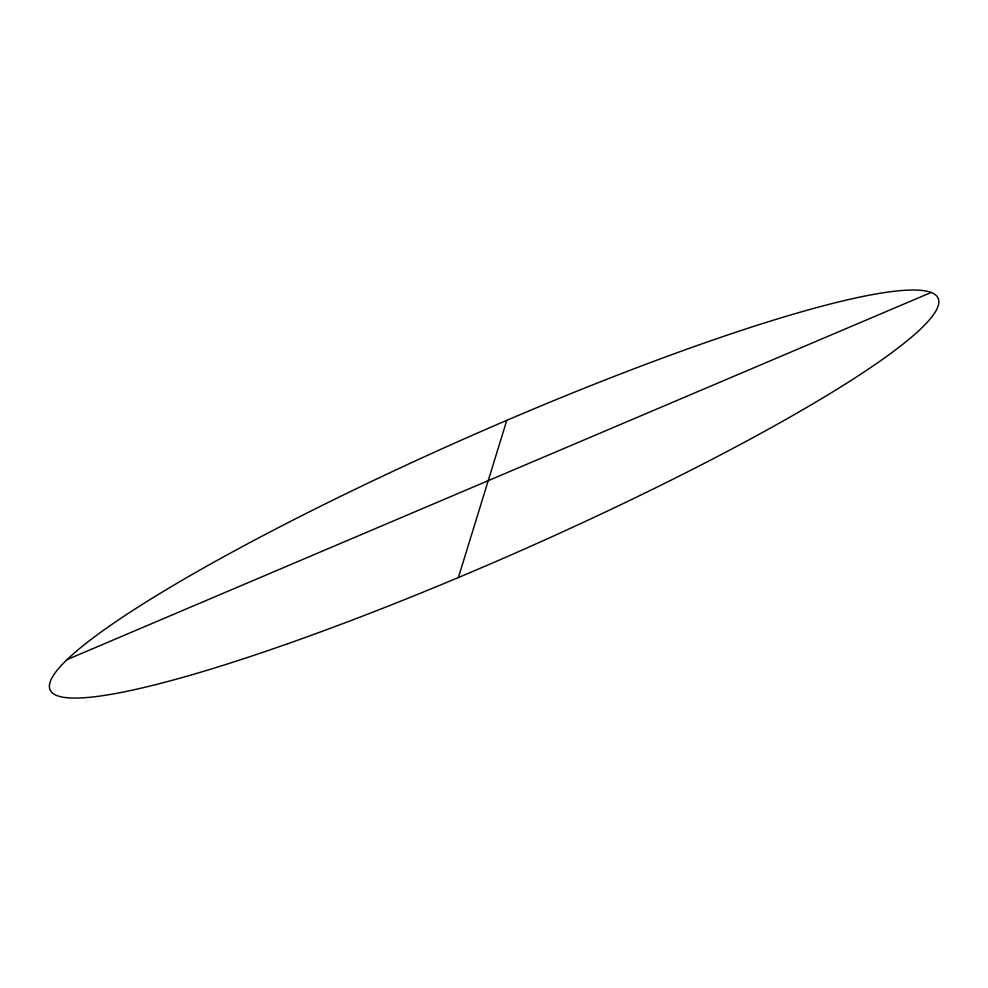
<?xml version="1.0" encoding="UTF-8"?>
<svg xmlns="http://www.w3.org/2000/svg" width="988" height="988" viewBox="0 0 988 988"><rect width="100%" height="100%" fill="white"/><g stroke="black" fill="none" stroke-linecap="round" stroke-linejoin="round"><path stroke-width="1.48" d="M458.383 577.535L506.795 420.332M67.11 659.589L931.153 292.473M287.879 643.682A485.269 62.553 -23.8 0 0 938.464 299.129A485.269 62.553 -23.8 0 0 256.028 539.325A485.269 62.553 -23.8 0 0 287.879 643.682"/></g></svg>
